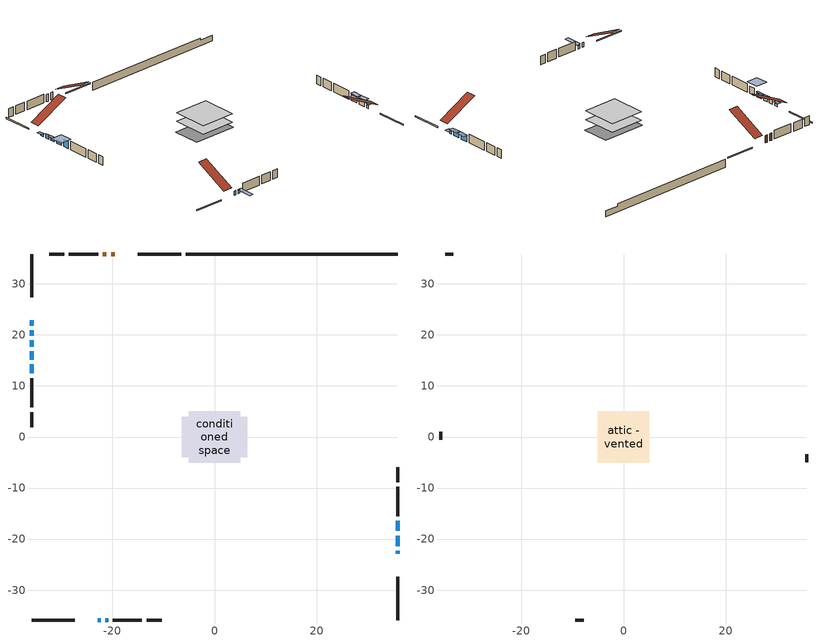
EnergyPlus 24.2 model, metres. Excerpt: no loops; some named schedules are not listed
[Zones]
conditioned space
 floor adiabatic (AdiabaticFloorConstruction): -5.04,-5.04 -5.04,5.04 5.04,5.04 5.04,-5.04 z0.61
 floor foundation (Slab1 construction): -6.4,-3.96 -6.4,3.96 6.4,3.96 6.4,-3.96 z-1.6
 wall outside (RimJoist1 construction): -6.53,35.86 -15.02,35.86 / -35.86,-35.86 -27.36,-35.86 / -35.86,35.86 -35.86,27.36 / 35.86,-35.86 35.86,-27.36 z0.61:0.91
 wall outside (AdiabaticWallConstruction 1): -19.54,35.86 -20.24,35.86 / -21.17,35.86 -21.87,35.86 z0.61:2.64
 wall outside (AdiabaticWallConstruction): 35.86,-22.84 35.86,-22.3 / -21.4,-35.86 -20.87,-35.86 z0.61:1.5; -35.86,22.84 -35.86,21.82 z0.61:1.22; -35.86,20.9 -35.86,19.88 / -22.84,-35.86 -22.33,-35.86 z0.61:1.83; 35.86,-21.38 35.86,-19.35 / 35.86,-18.42 35.86,-16.43 z0.61:2.24; -35.86,18.95 -35.86,17.73 / -35.86,16.8 -35.86,15.17 z0.61:1.58; -35.86,14.25 -35.86,12.47 z0.61:2.69
 wall outside (Wall1 construction): -22.8,35.86 -28.52,35.86 / -19.94,-35.86 -14.21,-35.86 / -35.86,11.54 -35.86,5.82 / 35.86,-15.51 35.86,-9.78 z0.61:3.05
 wall outside (Wall2 construction): -29.45,35.86 -32.39,35.86 / -13.29,-35.86 -10.35,-35.86 / -35.86,4.89 -35.86,1.95 / 35.86,-8.85 35.86,-5.92 z0.61:3.05
 wall foundation (FoundationWall1 construction): -5.6,35.86,-1.6 -5.6,35.86,0.61 31.71,35.86,0.61 31.71,35.86,0.01 35.86,35.86,0.01 35.86,35.86,-1.6
 window (WindowConstruction 5): 35.86,-22.84 35.86,-22.31 z0.61:1.5
 window (WindowConstruction 7): -35.86,22.84 -35.86,21.82 z0.61:1.22
 window (WindowConstruction 8): -35.86,20.89 -35.86,19.88 z0.61:1.83
 window (WindowConstruction 9): -22.84,-35.86 -22.33,-35.86 z0.61:1.83
 window (WindowConstruction): 35.86,-21.38 35.86,-19.35 z0.61:2.23
 window (WindowConstruction 1): 35.86,-18.42 35.86,-16.44 z0.61:2.23
 window (WindowConstruction 2): -35.86,18.95 -35.86,17.73 z0.61:1.58
 window (WindowConstruction 3): -35.86,16.8 -35.86,15.18 z0.61:1.58
 window (WindowConstruction 4): -35.86,14.25 -35.86,12.47 z0.61:2.69
 window (WindowConstruction 6): -21.4,-35.86 -20.87,-35.86 z0.61:1.5
 door (Door): -19.54,35.86 -20.24,35.86 z0.61:2.64
 door (Door 1): -21.17,35.86 -21.87,35.86 z0.61:2.64
 ceiling adiabatic (AdiabaticFloorConstruction): 5.04,-5.04 5.04,5.04 -5.04,5.04 -5.04,-5.04 z0.61
attic - vented
 floor to conditioned space (Floor1 construction Reversed): -5.04,-5.04 -5.04,5.04 5.04,5.04 5.04,-5.04 z3.05
 wall outside (Wall3 construction): -33.32,35.86 -34.93,35.86 / -9.42,-35.86 -7.81,-35.86 / -35.86,1.02 -35.86,-0.59 / 35.86,-4.99 35.86,-3.38 z0.61:3.05
 roof outside (Roof1 construction): -18.62,35.86,3.05 -18.62,26.33,7.81 -15.95,26.33,7.81 -15.95,35.86,3.05; -23.77,-35.86,3.05 -23.77,-26.33,7.81 -26.43,-26.33,7.81 -26.43,-35.86,3.05; -35.86,23.77,3.05 -26.33,23.77,7.81 -26.33,26.43,7.81 -35.86,26.43,3.05; 35.86,-23.77,3.05 26.33,-23.77,7.81 26.33,-26.43,7.81 35.86,-26.43,3.05
shading: 35.86,-22.01 35.86,-23.14 37.08,-23.14 37.08,-22.01 z1.8; -35.86,21.52 -35.86,23.14 -36.77,23.14 -36.77,21.52 z1.52; 35.86,-19.05 35.86,-21.67 37.08,-21.67 37.08,-19.05 z2.53; 35.86,-16.14 35.86,-18.72 37.08,-18.72 37.08,-16.14 z2.53; -35.86,17.43 -35.86,19.25 -36.47,19.25 -36.47,17.43 z1.87; -35.86,14.88 -35.86,17.1 -36.47,17.1 -36.47,14.88 z1.87; -35.86,11.56 -35.86,15.16 -39.21,15.16 -39.21,11.56 z3.6; -20.57,-35.86 -21.7,-35.86 -21.7,-40.43 -20.57,-40.43 z1.8
[Building]
Building 1: Terrain=Suburbs
[Site:Location]
Quebec Intl AP_QC: Latitude {deg}=46.8; Longitude {deg}=-71.38; Time Zone {hr}=-5; Elevation {m}=74; Keep Site Location Information=Yes
[Site:GroundTemperature:Shallow]
0.0108218, -2.24938, -2.43038, -1.3578, 2.94801, 7.23376, 10.9493, 13.303, 13.5029, 11.5886, 7.96783, 3.81355
[Site:WaterMainsTemperature]
Calculation Method=Schedule; Temperature Schedule=mains temperature schedule
[Material] Roughness=Rough; Thermal Absorptance=0.9
Name | Thickness {m} | Conductivity {W/m-K} | Density {kg/m3} | Specific Heat {J/kg-K} | Solar Absorptance | Visible Absorptance
asphalt or fiberglass shingles | 0.00635 | 0.162714 | 1121.4 | 1465.45 | 0.4 | 0.4
ceiling loosefill ins | 0.169333 | 0.0480833 | 16.02 | 1046.75 | 0.7 | 0.7
ceiling stud and cavity | 0.1397 | 0.0794166 | 65.682 | 1177.47 | 0.7 | 0.7
concrete 4.0 in. | 0.1016 | 1.803125 | 2242.8 | 837.4 | 0.7 | 0.7
concrete 8.0 in. | 0.2032 | 1.803125 | 2242.8 | 837.4 | 0.7 | 0.7
door material | 0.04445 | 0.053851 | 512.64 | 1214.23 | 0.7 | 0.7
exterior vertical ins | 0.0355182 | 0.029427 | 32.04 | 1214.23 | 0.7 | 0.7
floor covering | 0.0127 | 0.0433444 | 54.468 | 1339.84 | 0.6 | 0.6
floor rigid ins; wall rigid ins | 0.512978 | 0.029427 | 32.04 | 1214.23 | 0.7 | 0.7
floor stud and cavity | 0.1397 | 1.75129 | 37.0049 | 1207.88 | 0.7 | 0.7
furniture material conditioned space 1 | 0.1524 | 0.115458 | 640.8 | 1214.23 | 0.6 | 0.6
gypsum board | 0.0127 | 0.160291 | 801 | 837.4 | 0.6 | 0.6
gypsum board 1 | 0.0127 | 0.160291 | 801 | 837.4 | 0.7 | 0.7
osb sheathing 0.5 in. | 0.0127 | 0.115458 | 512.64 | 1214.23 | 0.7 | 0.7
osb sheathing 0.75 in. | 0.01905 | 0.115458 | 512.64 | 1214.23 | 0.7 | 0.7
osb sheathing 2.0 in. | 0.0508 | 0.115458 | 512.64 | 1214.23 | 0.7 | 0.7
rim joist rigid ins | 0.051816 | 0.029427 | 32.04 | 1214.23 | 0.7 | 0.7
rim joist stud and cavity | 0.0508 | 0.120419 | 125.044 | 1163.47 | 0.6 | 0.6
wall stud and cavity | 0.1397 | 0.0726541 | 139.0536 | 1170.24 | 0.7 | 0.7
wall stud and cavity 1 | 0.1397 | 0.0755603 | 139.0536 | 1170.24 | 0.7 | 0.7
wall stud and cavity 2 | 0.0889 | 6.9971 | 50.32683 | 1063.81 | 0.6 | 0.6
wall stud and cavity 3 | 0.0889 | 0.380278 | 52.3479 | 1209.89 | 0.7 | 0.7
wall stud and cavity 4 | 0.0889 | 0.391764 | 83.0341 | 1211.67 | 0.7 | 0.7
wood siding | 0.0254 | 0.102417 | 544.68 | 1172.36 | 0.4 | 0.4
wood siding 1 | 0.00254 | 0.102417 | 544.68 | 1172.36 | 0.4 | 0.4
wood siding 2; wood siding 3; wood siding 4 | 0.0254 | 0.102417 | 544.68 | 1172.36 | 0.7 | 0.7
[WindowMaterial:SimpleGlazingSystem]
Name | U-Factor {W/m2-K} | Solar Heat Gain Coefficient
WindowMaterial | 1.92882 | 0.54
WindowMaterial 1 | 1.89248 | 0.58
WindowMaterial 2 | 2.78222 | 0.58
WindowMaterial 3 | 2.77597 | 0.55
WindowMaterial 4 | 2.82821 | 0.59
WindowMaterial 5 | 2.992306 | 0.59
WindowMaterial 6 | 3.04568 | 0.44
WindowMaterial 7 | 2.76632 | 0.47
[Construction]
AdiabaticFloorConstruction: floor stud and cavity, floor rigid ins, osb sheathing 0.75 in., floor covering
AdiabaticWallConstruction: wood siding 3, wall rigid ins, wall stud and cavity 3, gypsum board
AdiabaticWallConstruction 1: wood siding 4, wall rigid ins, wall stud and cavity 3, gypsum board
Door; Door 1: door material
Floor1 construction Reversed: gypsum board, ceiling stud and cavity, ceiling loosefill ins
FoundationWall1 construction: concrete 8.0 in., gypsum board 1
furniture construction conditioned space 1: furniture material conditioned space 1
PartitionWallConstruction: gypsum board, wall stud and cavity 4, gypsum board
RimJoist1 construction: wood siding 2, rim joist rigid ins, osb sheathing 2.0 in., rim joist stud and cavity
Roof1 construction: asphalt or fiberglass shingles
Slab1 construction: concrete 4.0 in.
Wall1 construction: wood siding, osb sheathing 0.5 in., wall stud and cavity, gypsum board
Wall2 construction: wood siding, osb sheathing 0.5 in., wall stud and cavity 1, gypsum board
Wall3 construction: wood siding 1, wall stud and cavity 2
WindowConstruction: WindowMaterial
WindowConstruction 1: WindowMaterial 1
WindowConstruction 2: WindowMaterial 2
WindowConstruction 3: WindowMaterial 3
WindowConstruction 4: WindowMaterial 4
WindowConstruction 5: WindowMaterial 5
WindowConstruction 6: WindowMaterial 6
WindowConstruction 7; WindowConstruction 8; WindowConstruction 9: WindowMaterial 7
[Zone] Multiplier=1; Part of Total Floor Area=Yes
Name | Volume {m3}
attic - vented | 76.1626
conditioned space | 497.3
[Space]
Name | Zone | Volume {m3}
attic - vented 1 | attic - vented | 76.1626
conditioned space 1 | conditioned space | 497.3
[ZoneInfiltration:EffectiveLeakageArea]
infil attic - vented 1: Zone or Space=attic - vented 1; Schedule=Always On Discrete; Effective Air Leakage Area {cm2}=3745.85; Stack Coefficient=0.000500763; Wind Coefficient=1.51195e-05
[ZoneMixing]
whole house fan mix: Zone or Space=attic - vented; Schedule=Always On Continuous; Design Flow Rate Calculation Method=Flow/Zone; Design Flow Rate {m3/s}=0; Source Zone or Space=conditioned space
[SurfaceProperty:ExposedFoundationPerimeter]
Slab1: Exposed Perimeter Calculation Method=TotalExposedPerimeter; Total Exposed Perimeter {m}=41.454
[InternalMass] Zone or ZoneList=conditioned space; Space or SpaceList=conditioned space 1
Name | Construction | Surface Area {m2}
furniture mass conditioned space 1 | furniture construction conditioned space 1 | 81.2002
partition wall mass | PartitionWallConstruction | 203.001
[Lights]
interior lighting: Zone or ZoneList or Space or SpaceList=conditioned space 1; Schedule=interior lighting schedule; Design Level Calculation Method=LightingLevel; Lighting Level {W}=343.2; Return Air Fraction=0; Fraction Radiant=0.6; Fraction Visible=0.2; Fraction Replaceable=1
[People]
occupants: Zone or ZoneList or Space or SpaceList=conditioned space 1; Number of People Schedule=occupants schedule; Number of People Calculation Method=People; Number of People=3; Fraction Radiant=0.314171; Sensible Heat Fraction=0.56303; Activity Level Schedule=occupants activity schedule; Carbon Dioxide Generation Rate {m3/s-W}=0; Enable ASHRAE 55 Comfort Warnings=No; Mean Radiant Temperature Calculation Type=EnclosureAveraged
[ElectricEquipment] Zone or ZoneList or Space or SpaceList=conditioned space 1; Design Level Calculation Method=EquipmentLevel
Name | Schedule | Design Level {W} | Fraction Latent | Fraction Radiant | Fraction Lost
clothes dryer | clothes dryer schedule | 140.772 | 0.015 | 0.081 | 0.85
clothes washer | clothes washer schedule | 32.1985 | 0.03 | 0.162 | 0.7
cooking range | cooking range schedule | 215.147 | 0.08 | 0.432 | 0.2
dishwasher | dishwasher schedule | 66.8632 | 0.3 | 0.18 | 0.4
fridge | fridge schedule | 72.9452 | 0 | 0.6 | 0
mech vent bath fan 0 | mech vent bath fan 0 schedule | 50.2 | 0 | 0 | 1
mech vent bath fan 1 | mech vent bath fan 1 schedule | 50.2 | 0 | 0 | 1
mech vent house fan | mech vent house fan schedule | 6.33333 | 0 | 0 | 1
mech vent house fan cfis | mech vent house fan cfis schedule | 0 | 0 | 0 | 0
mech vent range fan 0 | mech vent range fan 0 schedule | 57 | 0 | 0 | 1
misc plug loads | misc plug loads schedule | 494.7 | 0.045 | 0.513 | 0.1
whole house fan | Always On Discrete | 0 | 0 | 0 | 1
[OtherEquipment] Zone or ZoneList or Space or SpaceList=conditioned space 1; Design Level Calculation Method=EquipmentLevel
Name | Fuel Type | Schedule | Design Level {W} | Fraction Latent | Fraction Radiant | Fraction Lost
clothes dryer 1 | Electricity | clothes dryer schedule | 0 | 0.015 | 0.081 | 0.85
cooking range 1 | Electricity | cooking range schedule | 0 | 0.08 | 0.432 | 0.2
general water use latent | None | general water use schedule | 62.594 | 1 | 0 | 0
general water use sensible | None | general water use schedule | -61.6891 | 0 | 0.6 | 0
mech vent house fan latent load | None | Always On Discrete | 0 | 1 | 0 | 0
mech vent house fan sensible load | None | Always On Discrete | 0 | 0 | 0 | 0
water heater energy adjustment1 | Electricity | Always On Discrete | 0.01 | 0 | 0 | 1
[ZoneInfiltration:DesignFlowRate] Zone or ZoneList or Space or SpaceList=conditioned space 1; Schedule=Always On Discrete; Design Flow Rate Calculation Method=Flow/Zone; Design Flow Rate {m3/s}=0
infil flow; natural vent flow; whole house fan flow
[ZoneControl:Thermostat]
conditioned space Thermostat: Zone or ZoneList=conditioned space; Control Type Schedule=conditioned space Thermostat Schedule; Control 1=conditioned space temperature setpoint; Temperature Difference Between Cutout And Setpoint {deltaC}=0
[ZoneHVAC:Baseboard:Convective:Electric]
electric baseboard: Availability Schedule=Always On Discrete; Heating Design Capacity {W}=9643.8; Efficiency=1
[AirLoopHVAC:UnitarySystem]
unit heater unitary system: Control Type=Load; Controlling Zone or Thermostat Location=conditioned space; Dehumidification Control Type=None; Availability Schedule=Always On Discrete; Supply Fan=unit heater supply fan; Fan Placement=BlowThrough; Supply Air Fan Operating Mode Schedule=unit heater auto fan schedule; Heating Coil=unit heater htg coil; DX Heating Coil Sizing Ratio=1; Use DOAS DX Cooling Coil=No; Minimum Supply Air Temperature {C}=2; Latent Load Control=SensibleOnlyLoadControl; Cooling Supply Air Flow Rate Method=None; Heating Supply Air Flow Rate Method=SupplyAirFlowRate; Heating Supply Air Flow Rate {m3/s}=0.00141584; No Load Supply Air Flow Rate Method=SupplyAirFlowRate; No Load Supply Air Flow Rate {m3/s}=0; No Load Supply Air Flow Rate Control Set To Low Speed=Yes; Maximum Supply Air Temperature {C}=48.8889; Maximum Outdoor Dry-Bulb Temperature for Supplemental Heater Operation {C}=21; Ancillary On-Cycle Electric Power {W}=0; Ancillary Off-Cycle Electric Power {W}=0
[Fan:SystemModel]
unit heater supply fan: Availability Schedule=Always On Discrete; Design Maximum Air Flow Rate {m3/s}=0.00141584; Speed Control Method=Discrete; Electric Power Minimum Flow Rate Fraction=0.2; Design Pressure Rise {Pa}=500; Motor Efficiency=1; Motor In Air Stream Fraction=1; Design Electric Power Consumption {W}=Autosize; Design Power Sizing Method=PowerPerFlow; Electric Power Per Unit Flow Rate {W/(m3/s)}=1e-06; Electric Power Per Unit Flow Rate Per Unit Pressure {W/((m3/s)-Pa)}=1.66667; Fan Total Efficiency=0.7; Motor Loss Radiative Fraction=0; Number of Speeds=1; Speed Flow Fraction 1=1; Speed Electric Power Fraction 1=1
[Coil:Heating:Fuel]
unit heater htg coil: Availability Schedule=Always On Discrete; Fuel Type=OtherFuel1; Burner Efficiency=0.3; Nominal Capacity {W}=0.293071; On Cycle Parasitic Electric Load {W}=0; Off Cycle Parasitic Fuel Load {W}=0
[Zone equipment]
conditioned space: electric baseboard, unit heater unitary system
[Foundation:Kiva]
Foundation Kiva 1: Initial Indoor Air Temperature {C}=18; Wall Height Above Grade {m}=0.610027; Wall Depth Below Slab {m}=0.2032; Custom Block Material Name 1=exterior vertical ins; Custom Block Depth 1 {m}=2.21001; Custom Block X Position 1 {m}=0.2159; Custom Block Z Position 1 {m}=0
[Foundation:Kiva:Settings]
Soil Conductivity {W/m-K}=0.849921; Soil Density {kg/m3}=1842.3; Soil Specific Heat {J/kg-K}=418.7; Ground Solar Absorptivity=0.9; Ground Thermal Absorptivity=0.9; Ground Surface Roughness {m}=0.03; Far-Field Width {m}=40; Deep-Ground Boundary Condition=ZeroFlux; Deep-Ground Depth {m}=40; Minimum Cell Dimension {m}=0.2; Maximum Cell Growth Coefficient=3; Simulation Timestep=Timestep
[Exterior:Lights]
exterior lighting: Schedule=exterior lighting schedule; Design Level {W}=75.6
[EnergyManagementSystem:GlobalVariable]
infil_program_Qfan
infil_program_Qinf
natural_vent_program_Qnv
natural_vent_program_Qwhf
[EnergyManagementSystem:Sensor]
Name | Output:Variable or Output:Meter Index Key | Output:Variable or Output:Meter
airflow_gain | infil flow | Infiltration Sensible Heat Gain Energy
airflow_gain_1 | natural vent flow | Infiltration Sensible Heat Gain Energy
airflow_gain_2 | whole house fan flow | Infiltration Sensible Heat Gain Energy
airflow_loss | infil flow | Infiltration Sensible Heat Loss Energy
airflow_loss_1 | natural vent flow | Infiltration Sensible Heat Loss Energy
airflow_loss_2 | whole house fan flow | Infiltration Sensible Heat Loss Energy
clg_load_cond |  | Cooling:EnergyTransfer:Zone:CONDITIONED SPACE
clg_sp_s; clg_sp_s_1 | cooling setpoint | Schedule Value
clothes_dryer_exhaust_0_sch_s | clothes dryer exhaust 0 schedule | Schedule Value
conditioned_space_clg_unmet_s | conditioned space | Zone Cooling Setpoint Not Met Time
conditioned_space_htg_unmet_s | conditioned space | Zone Heating Setpoint Not Met Time
cool_season | cooling season schedule | Schedule Value
fridge_tin_s | conditioned space | Zone Mean Air Temperature
htg_load_cond |  | Heating:EnergyTransfer:Zone:CONDITIONED SPACE
htg_sp_s; htg_sp_s_1 | heating setpoint | Schedule Value
ig_ee_conv | clothes dryer | Electric Equipment Convective Heating Energy
ig_ee_conv_2 | cooking range | Electric Equipment Convective Heating Energy
ig_ee_conv_4 | fridge | Electric Equipment Convective Heating Energy
ig_ee_conv_5 | misc plug loads | Electric Equipment Convective Heating Energy
ig_ee_conv_6 | whole house fan | Electric Equipment Convective Heating Energy
ig_ee_rad | clothes dryer | Electric Equipment Radiant Heating Energy
ig_ee_rad_2 | cooking range | Electric Equipment Radiant Heating Energy
ig_ee_rad_4 | fridge | Electric Equipment Radiant Heating Energy
ig_ee_rad_5 | misc plug loads | Electric Equipment Radiant Heating Energy
ig_ee_rad_6 | whole house fan | Electric Equipment Radiant Heating Energy
ig_lgt_conv | interior lighting | Lights Convective Heating Energy
ig_lgt_rad | interior lighting | Lights Radiant Heating Energy
ig_lgt_vis | interior lighting | Lights Visible Radiation Heating Energy
ig_oe_conv | clothes dryer 1 | Other Equipment Convective Heating Energy
ig_oe_conv_1 | cooking range 1 | Other Equipment Convective Heating Energy
ig_oe_conv_2 | general water use latent | Other Equipment Convective Heating Energy
ig_oe_conv_3 | general water use sensible | Other Equipment Convective Heating Energy
ig_oe_conv_4 | water heater energy adjustment1 | Other Equipment Convective Heating Energy
ig_oe_rad | clothes dryer 1 | Other Equipment Radiant Heating Energy
ig_oe_rad_1 | cooking range 1 | Other Equipment Radiant Heating Energy
ig_oe_rad_2 | general water use latent | Other Equipment Radiant Heating Energy
ig_oe_rad_3 | general water use sensible | Other Equipment Radiant Heating Energy
ig_oe_rad_4 | water heater energy adjustment1 | Other Equipment Radiant Heating Energy
ig_ppl_conv | occupants | People Convective Heating Energy
ig_ppl_rad | occupants | People Radiant Heating Energy
im_conv | furniture mass conditioned space 1 | Surface Inside Face Convection Heat Gain Energy
im_conv_1 | partition wall mass | Surface Inside Face Convection Heat Gain Energy
im_ig | furniture mass conditioned space 1 | Surface Inside Face Internal Gains Radiation Heat Gain Energy
im_ig_1 | partition wall mass | Surface Inside Face Internal Gains Radiation Heat Gain Energy
im_lgt | furniture mass conditioned space 1 | Surface Inside Face Lights Radiation Heat Gain Energy
im_lgt_1 | partition wall mass | Surface Inside Face Lights Radiation Heat Gain Energy
im_sol | furniture mass conditioned space 1 | Surface Inside Face Solar Radiation Heat Gain Energy
im_sol_1 | partition wall mass | Surface Inside Face Solar Radiation Heat Gain Energy
im_surf | furniture mass conditioned space 1 | Surface Inside Face Net Surface Thermal Radiation Heat Gain Energy
im_surf_1 | partition wall mass | Surface Inside Face Net Surface Thermal Radiation Heat Gain Energy
mech_vent_bath_fan_0_sch_s | mech vent bath fan 0 schedule | Schedule Value
mech_vent_bath_fan_1_sch_s | mech vent bath fan 1 schedule | Schedule Value
mech_vent_range_fan_0_sch_s | mech vent range fan 0 schedule | Schedule Value
mv_conv | mech vent bath fan 0 | Electric Equipment Convective Heating Energy
mv_conv_1 | mech vent bath fan 1 | Electric Equipment Convective Heating Energy
mv_conv_2 | mech vent house fan | Electric Equipment Convective Heating Energy
mv_conv_3 | mech vent house fan cfis | Electric Equipment Convective Heating Energy
mv_conv_4 | mech vent range fan 0 | Electric Equipment Convective Heating Energy
mv_conv_5 | mech vent house fan latent load | Other Equipment Convective Heating Energy
mv_conv_6 | mech vent house fan sensible load | Other Equipment Convective Heating Energy
mv_rad | mech vent bath fan 0 | Electric Equipment Radiant Heating Energy
mv_rad_1 | mech vent bath fan 1 | Electric Equipment Radiant Heating Energy
mv_rad_2 | mech vent house fan | Electric Equipment Radiant Heating Energy
mv_rad_3 | mech vent house fan cfis | Electric Equipment Radiant Heating Energy
mv_rad_4 | mech vent range fan 0 | Electric Equipment Radiant Heating Energy
mv_rad_5 | mech vent house fan latent load | Other Equipment Radiant Heating Energy
mv_rad_6 | mech vent house fan sensible load | Other Equipment Radiant Heating Energy
natural_vent_s | natural vent schedule | Schedule Value
out_pb_s |  | Site Outdoor Air Barometric Pressure
out_wt_s |  | Site Outdoor Air Humidity Ratio
site_vw_s |  | Site Wind Speed
ss_back_out | Window1 | Surface Window Shortwave from Zone Back Out Window Heat Transfer Rate
ss_back_out_1 | Window10 | Surface Window Shortwave from Zone Back Out Window Heat Transfer Rate
ss_back_out_2 | Window11 | Surface Window Shortwave from Zone Back Out Window Heat Transfer Rate
ss_back_out_3 | Window13 | Surface Window Shortwave from Zone Back Out Window Heat Transfer Rate
ss_back_out_4 | Window2 | Surface Window Shortwave from Zone Back Out Window Heat Transfer Rate
ss_back_out_5 | Window4 | Surface Window Shortwave from Zone Back Out Window Heat Transfer Rate
ss_back_out_6 | Window5 | Surface Window Shortwave from Zone Back Out Window Heat Transfer Rate
ss_back_out_7 | Window6 | Surface Window Shortwave from Zone Back Out Window Heat Transfer Rate
ss_back_out_8 | Window8 | Surface Window Shortwave from Zone Back Out Window Heat Transfer Rate
ss_back_out_9 | Window9 | Surface Window Shortwave from Zone Back Out Window Heat Transfer Rate
ss_conv | Door1 | Surface Inside Face Convection Heat Gain Energy
ss_conv_1 | Door2 | Surface Inside Face Convection Heat Gain Energy
ss_conv_10 | Window8 | Surface Inside Face Convection Heat Gain Energy
ss_conv_11 | Window9 | Surface Inside Face Convection Heat Gain Energy
ss_conv_2 | Window1 | Surface Inside Face Convection Heat Gain Energy
ss_conv_3 | Window10 | Surface Inside Face Convection Heat Gain Energy
ss_conv_4 | Window11 | Surface Inside Face Convection Heat Gain Energy
ss_conv_5 | Window13 | Surface Inside Face Convection Heat Gain Energy
ss_conv_6 | Window2 | Surface Inside Face Convection Heat Gain Energy
ss_conv_7 | Window4 | Surface Inside Face Convection Heat Gain Energy
ss_conv_8 | Window5 | Surface Inside Face Convection Heat Gain Energy
ss_conv_9 | Window6 | Surface Inside Face Convection Heat Gain Energy
ss_ig | Door1 | Surface Inside Face Internal Gains Radiation Heat Gain Energy
ss_ig_1 | Door2 | Surface Inside Face Internal Gains Radiation Heat Gain Energy
ss_ig_10 | Window8 | Surface Inside Face Internal Gains Radiation Heat Gain Energy
ss_ig_11 | Window9 | Surface Inside Face Internal Gains Radiation Heat Gain Energy
ss_ig_2 | Window1 | Surface Inside Face Internal Gains Radiation Heat Gain Energy
ss_ig_3 | Window10 | Surface Inside Face Internal Gains Radiation Heat Gain Energy
ss_ig_4 | Window11 | Surface Inside Face Internal Gains Radiation Heat Gain Energy
ss_ig_5 | Window13 | Surface Inside Face Internal Gains Radiation Heat Gain Energy
ss_ig_6 | Window2 | Surface Inside Face Internal Gains Radiation Heat Gain Energy
ss_ig_7 | Window4 | Surface Inside Face Internal Gains Radiation Heat Gain Energy
ss_ig_8 | Window5 | Surface Inside Face Internal Gains Radiation Heat Gain Energy
ss_ig_9 | Window6 | Surface Inside Face Internal Gains Radiation Heat Gain Energy
ss_lgt | Door1 | Surface Inside Face Lights Radiation Heat Gain Energy
ss_lgt_1 | Door2 | Surface Inside Face Lights Radiation Heat Gain Energy
ss_sol | Door1 | Surface Inside Face Solar Radiation Heat Gain Energy
ss_sol_1 | Door2 | Surface Inside Face Solar Radiation Heat Gain Energy
ss_surf | Door1 | Surface Inside Face Net Surface Thermal Radiation Heat Gain Energy
ss_surf_1 | Door2 | Surface Inside Face Net Surface Thermal Radiation Heat Gain Energy
ss_surf_10 | Window8 | Surface Inside Face Net Surface Thermal Radiation Heat Gain Energy
ss_surf_11 | Window9 | Surface Inside Face Net Surface Thermal Radiation Heat Gain Energy
ss_surf_2 | Window1 | Surface Inside Face Net Surface Thermal Radiation Heat Gain Energy
ss_surf_3 | Window10 | Surface Inside Face Net Surface Thermal Radiation Heat Gain Energy
ss_surf_4 | Window11 | Surface Inside Face Net Surface Thermal Radiation Heat Gain Energy
ss_surf_5 | Window13 | Surface Inside Face Net Surface Thermal Radiation Heat Gain Energy
ss_surf_6 | Window2 | Surface Inside Face Net Surface Thermal Radiation Heat Gain Energy
ss_surf_7 | Window4 | Surface Inside Face Net Surface Thermal Radiation Heat Gain Energy
ss_surf_8 | Window5 | Surface Inside Face Net Surface Thermal Radiation Heat Gain Energy
ss_surf_9 | Window6 | Surface Inside Face Net Surface Thermal Radiation Heat Gain Energy
ss_trans_in | Window1 | Surface Window Transmitted Solar Radiation Rate
ss_trans_in_1 | Window10 | Surface Window Transmitted Solar Radiation Rate
ss_trans_in_2 | Window11 | Surface Window Transmitted Solar Radiation Rate
ss_trans_in_3 | Window13 | Surface Window Transmitted Solar Radiation Rate
ss_trans_in_4 | Window2 | Surface Window Transmitted Solar Radiation Rate
ss_trans_in_5 | Window4 | Surface Window Transmitted Solar Radiation Rate
ss_trans_in_6 | Window5 | Surface Window Transmitted Solar Radiation Rate
ss_trans_in_7 | Window6 | Surface Window Transmitted Solar Radiation Rate
ss_trans_in_8 | Window8 | Surface Window Transmitted Solar Radiation Rate
